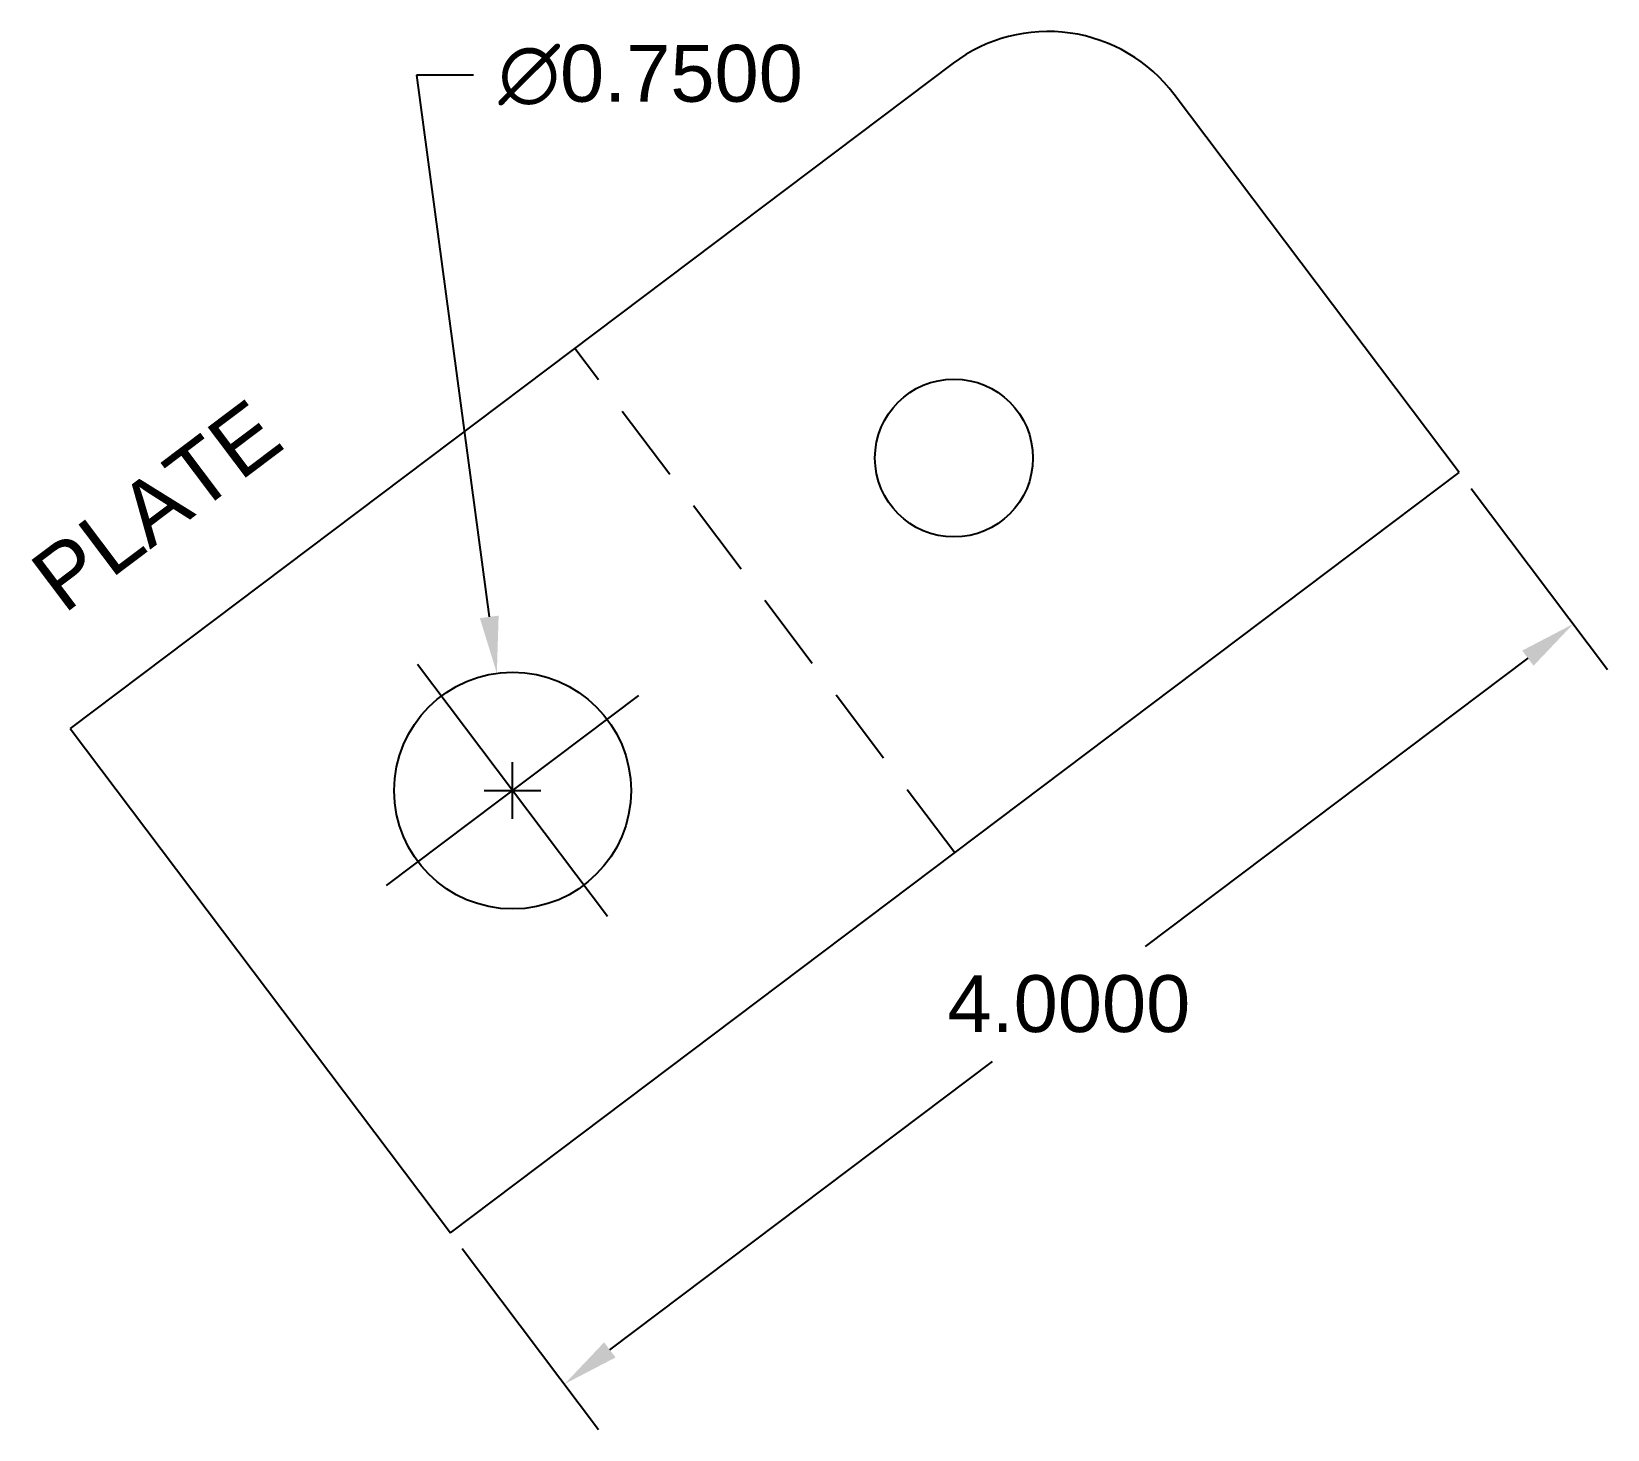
# Model space of a CAD drawing. Header units: inches. Extents: x -1.33 to 3.66, y -0.62 to 3.8.
import ezdxf

# ---------------------------------------------------------------- set-up
doc = ezdxf.new("R2010")
doc.units = ezdxf.units.IN
doc.header["$MEASUREMENT"] = 0
doc.linetypes.add('CENTER', pattern=[2, 1.25, -0.25, 0.25, -0.25])
doc.linetypes.add('HIDDEN', pattern=[0.375, 0.25, -0.125])
for name, color, linetype in [('CENTER', 3, 'CENTER'), ('DIM', 2, 'Continuous'), ('HIDDEN', 1, 'HIDDEN'), ('OBJECT', 7, 'Continuous')]:
    doc.layers.add(name, color=color, linetype=linetype)
doc.styles.get("Standard").update_dxf_attribs({"font": 'arial.ttf'})
doc.dimstyles.get("Standard").update_dxf_attribs({"dimtxt": 0.18, "dimasz": 0.18, "dimexe": 0.18, "dimexo": 0.0625, "dimgap": 0.09, "dimtad": 0, "dimtih": 1, "dimtoh": 1, "dimdec": 4, "dimzin": 0, "dimdsep": 46, "dimtxsty": 'Standard', "dimcen": 0.09, "dimadec": 0, "dimazin": 0, "dimtfac": 1, "dimtdec": 4, "dimtofl": 0, "dimtmove": 0, "dimatfit": 3, "dimfxl": 1, "dimtolj": 1, "dimtzin": 0, "dimarcsym": 0})

# ---------------------------------------------------------------- blocks, each defined once
blk = doc.blocks.new('*D1')
at = {"layer": 'Defpoints', "color": 0, "transparency": 16777216}
for p in [(3.1945, 2.4073), (3.5556, 1.9281), (0, 0)]:
    blk.add_point(p, dxfattribs=at)
at = {"layer": 'DIM', "color": 0, "lineweight": -2, "transparency": 16777216}
for p, q in [((3.2322, 2.3573), (3.664, 1.7843)), ((3.4119, 1.8198), (2.1998, 0.9064)), ((0.5048, -0.3709), (1.717, 0.5425)), ((0.0376, -0.0499), (0.4694, -0.6229))]:
    blk.add_line(p, q, dxfattribs=at)
at = {"layer": 'DIM', "color": 0, "transparency": 16777216}
for points in [[(3.3938, 1.8437), (3.4299, 1.7958), (3.5556, 1.9281)], [(0.4868, -0.3469), (0.5229, -0.3948), (0.3611, -0.4792)]]:
    blk.add_solid(points, dxfattribs=at)
at = {"layer": 'DIM', "color": 0, "transparency": 16777216, "insert": (1.9584, 0.7244), "char_height": 0.18, "attachment_point": 5}
blk.add_mtext('\\A1;4.0000', dxfattribs=at)
blk = doc.blocks.new('*D2')
at = {"layer": 'Defpoints', "color": 0, "transparency": 16777216}
for p in [(0.147, 1.7721), (0.2467, 1.0288)]:
    blk.add_point(p, dxfattribs=at)
at = {"layer": 'DIM', "color": 0, "lineweight": -2, "transparency": 16777216}
for p, q in [((0.0728, 3.666), (-0.1072, 3.666)), ((-0.1072, 3.666), (0.123, 1.9505)), ((0.1968, 1.3105), (0.1968, 1.4905)), ((0.1068, 1.4005), (0.2868, 1.4005))]:
    blk.add_line(p, q, dxfattribs=at)
at = {"layer": 'DIM', "color": 0, "transparency": 16777216}
blk.add_solid([(0.1527, 1.9545), (0.0933, 1.9465), (0.147, 1.7721)], dxfattribs=at)
at = {"layer": 'DIM', "color": 0, "transparency": 16777216, "insert": (0.6341, 3.666), "char_height": 0.18, "attachment_point": 5}
blk.add_mtext('\\A1;∅0.7500', dxfattribs=at)

msp = doc.modelspace()

# ---------------------------------------------------------------- linework, layer by layer
at = {"layer": 'CENTER'}
for p, q in [((0.49773, 1.00113), (-0.10409, 1.79977)), ((-0.2025, 1.09954), (0.59614, 1.70136))]:
    msp.add_line(p, q, dxfattribs=at)
at = {"layer": 'HIDDEN'}
msp.add_line((1.59727, 1.20363), (0.39364, 2.8009), dxfattribs=at)
at = {"layer": 'OBJECT'}
for p, q in [((1.59159, 3.70362), (-1.20363, 1.59727)), ((3.19454, 2.40726), (2.29182, 3.60521)), ((0, 0), (3.19454, 2.40726)), ((-1.20363, 1.59727), (0, 0))]:
    msp.add_line(p, q, dxfattribs=at)
for centre, radius in [((1.59443, 2.45363), 0.25), ((0.19682, 1.40045), 0.375)]:
    msp.add_circle(centre, radius, dxfattribs=at)
msp.add_arc((1.8925, 3.30431), 0.5, 37, 127, dxfattribs=at)

# ---------------------------------------------------------------- texts
at = {"layer": 'DIM'}
msp.add_text('PLATE', height=0.2, rotation=37, dxfattribs=at).set_placement((-1.22445, 1.95722))

# ---------------------------------------------------------------- dimensions: what is measured, and where the dimension line sits
dim = msp.add_diameter_dim_2p(p1=(0.24669, 1.02878), p2=(0.14695, 1.77212), dimstyle='Standard', dxfattribs=at)
dim.commit()
dim.dimension.update_dxf_attribs({"geometry": '*D2', "text_midpoint": (0.63407, 3.66599), "dimtype": 163})
dim = msp.add_linear_dim(base=(3.55563, 1.92808), p1=(0, 0), p2=(3.19454, 2.40726), angle=37, dimstyle='Standard', dxfattribs=at)
dim.commit()
dim.dimension.update_dxf_attribs({"geometry": '*D1', "text_midpoint": (1.95836, 0.72445)})

doc.saveas('drawing.dxf')
